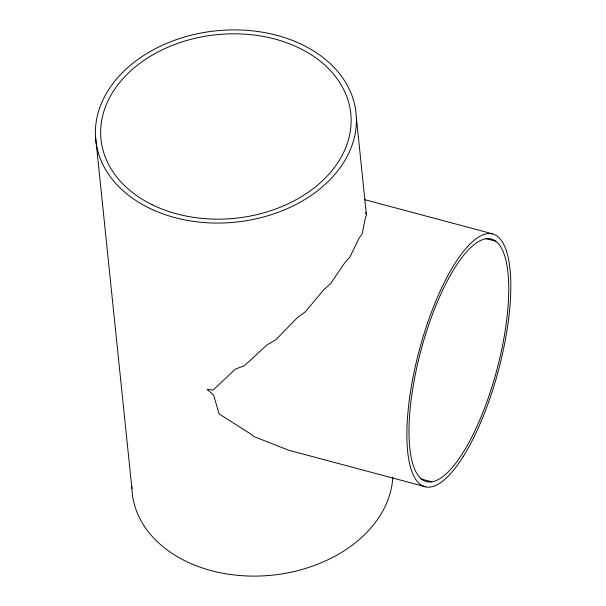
<?xml version="1.0" encoding="UTF-8"?>
<svg xmlns="http://www.w3.org/2000/svg" width="606" height="606" viewBox="0 0 606 606"><rect width="100%" height="100%" fill="white"/><g stroke="black" fill="none" stroke-linecap="round" stroke-linejoin="round"><path stroke-width="0.91" d="M364.418 199.601L492.352 233.772M485.77 238.582L495.822 241.264A125.533 39.178 -75 0 1 469.249 441.91A125.533 39.178 -75 0 1 411.436 397.566A125.533 39.178 -75 0 1 495.822 241.264M420.814 478.884L431.745 481.8M425.321 486.724L288.698 450.228L253.679 436.487L251.49 434.502L219.107 413.921L213.63 395.165L207.146 389.385L213.107 390.067L235.476 369.039L244.385 365.774L267.011 344.882L275.912 339.693L297.129 317.908L305.341 311.779L323.665 289.91L330.626 283.585L344.769 262.807L350.041 256.921L358.972 238.416L362.252 233.537L365.259 218.395L366.433 215.001L356.358 117.572A130.843 96.157 -5.9 0 0 157.446 47.639A130.843 96.157 -5.9 0 0 163.87 214.221A130.843 96.157 -5.9 0 0 356.358 117.572M365.668 212.486L366.175 214.16M95.422 135.38L131.903 488.428M392.794 477.134A130.843 96.157 -5.9 0 1 260.413 575.995A130.843 96.157 -5.9 0 1 131.858 486.573M152.091 204.684A125.533 92.256 -5.9 0 0 350.412 130.441A125.533 92.256 -5.9 0 0 175.179 44.314A125.533 92.256 -5.9 0 0 152.091 204.684M463.181 456.568A130.843 40.837 -75 0 0 501.473 240.605A130.843 40.837 -75 0 0 411.853 383.568A130.843 40.837 -75 0 0 463.181 456.568"/></g></svg>
